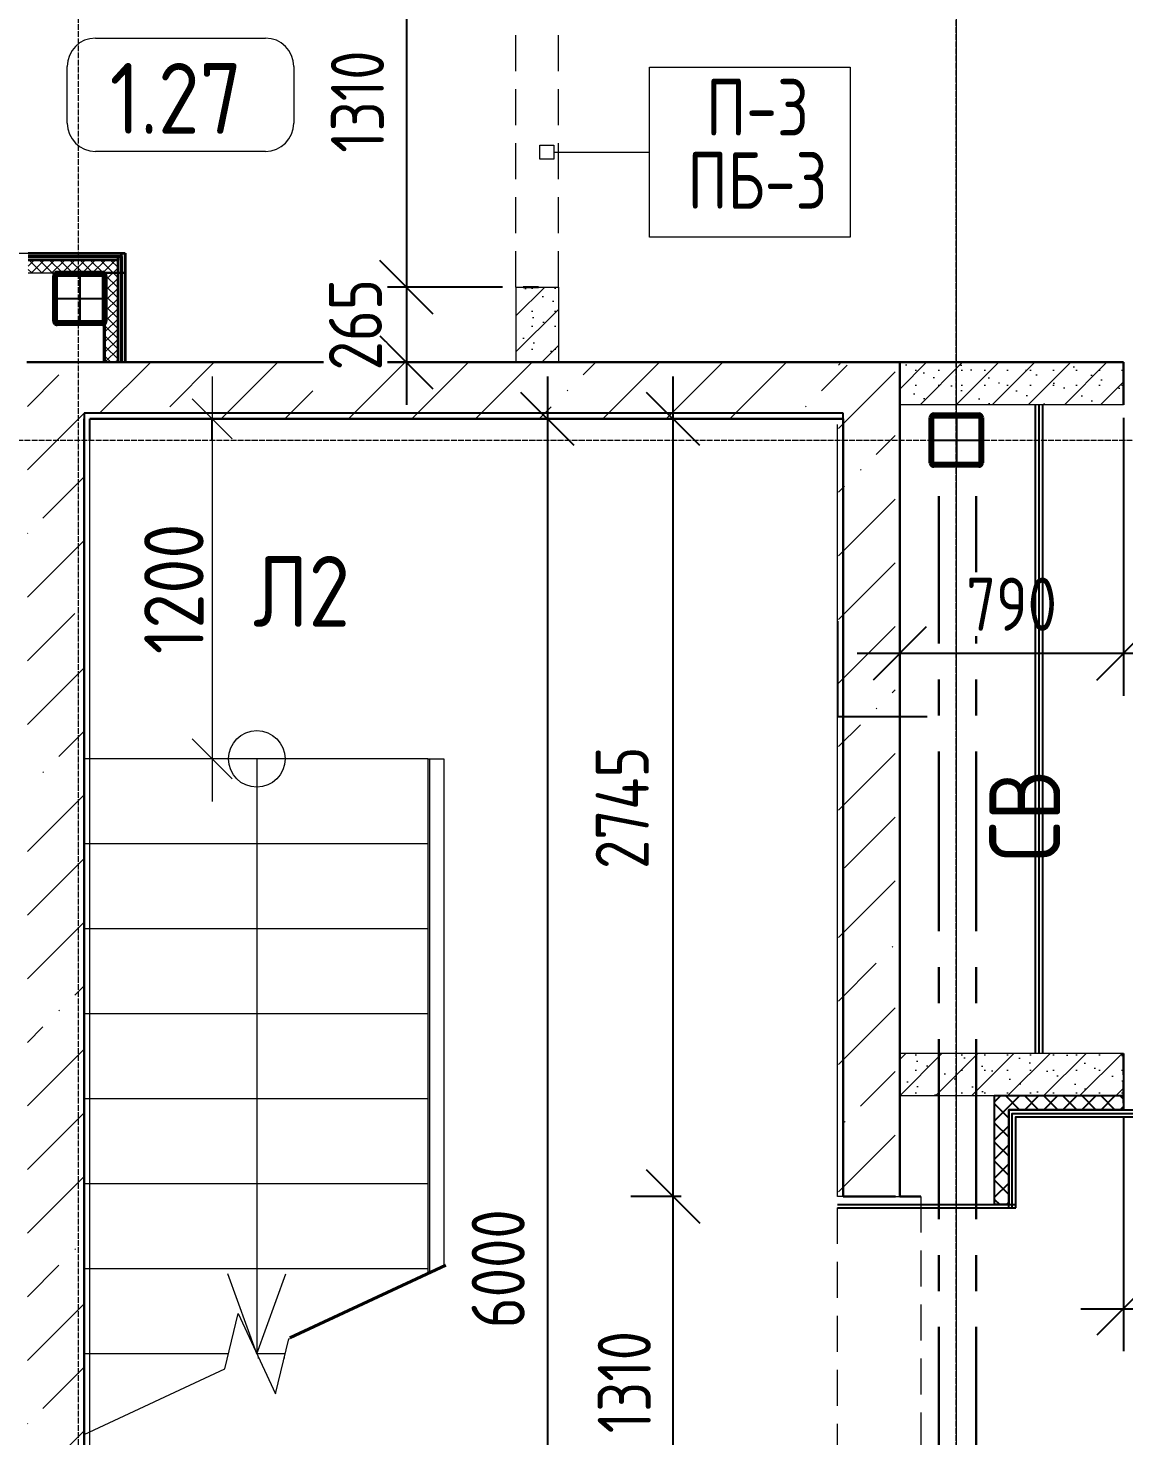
# Model space of a CAD drawing. Header units: millimetres. Extents: x -3689 to 3021565, y -698052 to -604547.
# Drawn here: x 2690919 to 2694788, y -645025 to -640056 of the extents above; entities that cross this region are included whole.
import ezdxf

# ---------------------------------------------------------------- set-up
doc = ezdxf.new("R2010")
doc.units = ezdxf.units.MM
doc.header["$PDMODE"] = 35
for name, pattern in [('_ШПТ__20_т__2_5__Линия сетки', [25, 20, -2.5, 0, -2.5]), ('CENTER', [50.8, 31.75, -6.35, 6.35, -6.35]), ('GOST2.303 5', [24, 20, -1.5, 1, -1.5]), ('невидимаяX2', [19.05, 12.7, -6.35])]:
    doc.linetypes.add(name, pattern=pattern)
doc.layers.get('0').update_dxf_attribs({"lineweight": 0})
doc.layers.get('Defpoints').update_dxf_attribs({"color": 4})
for name, color, linetype in [('_1-1_ Внутренние стены', 7, 'Continuous'), ('_4-3_ маркировка на кладочных планах АР', 7, 'Continuous'), ('Новы ГКЛ', 211, 'Continuous'), ('размеры дв проемов', 7, 'Continuous')]:
    doc.layers.add(name, color=color, linetype=linetype)
for name, color, linetype, lineweight in [('F-670-M_FSP', 7, 'Continuous', 9), ('Марки помещений', 7, 'Continuous', 20), ('Обычные линии', 7, 'Continuous', 40), ('ОСИ', 251, 'CENTER', 18), ('Основные надписи', 7, 'Continuous', 30), ('Размерные', 45, 'Continuous', 15), ('Размеры', 82, 'Continuous', 9), ('Средние', 142, 'Continuous', 30), ('Стены', 7, 'Continuous', 18), ('Стены разрез', 7, 'Continuous', 30), ('Стены штриховка', 7, 'Continuous', 30), ('Типовые аннотации', 7, 'Continuous', 18), ('Элементы узлов', 7, 'Continuous', 18)]:
    doc.layers.add(name, color=color, linetype=linetype, lineweight=lineweight)
doc.layers.add('Вспомогательные', color=6, linetype='Continuous', plot=False)
for name, color, linetype, lineweight, true_color in [('Лестницы', 7, 'Continuous', 9, 0x506c76), ('Линии', 7, 'Continuous', 9, 0x00a600), ('Ограждение', 7, 'Continuous', 9, 0x408080), ('Поручни', 7, 'Continuous', 9, 0x408080)]:
    doc.layers.add(name, color=color, linetype=linetype, lineweight=lineweight, true_color=true_color)
doc.styles.add('GOST Common_1', font='GOST_Common.ttf', dxfattribs={"width": 0.9, "height": 210})
doc.styles.add('ГОСТ 2.304', font='CS_Gost2304.shx')
doc.styles.add('стиль1', font='isocpeur.ttf')
doc.dimstyles.new('ISO-25', dxfattribs={"dimtxt": 2.5, "dimasz": 2.5, "dimexe": 1.25, "dimexo": 0.625, "dimtad": 1, "dimtxsty": 'Standard', "dimcen": 2.5, "dimadec": 0, "dimazin": 0, "dimtfac": 1, "dimtmove": 0, "dimatfit": 3, "dimfxl": 1, "dimarcsym": 0})
doc.dimstyles.new('Основной_2_5_мм_1', dxfattribs={"dimscale": 304.8, "dimtxt": 251.428749, "dimasz": 0.463911, "dimexe": 0.492126, "dimexo": 0.492126, "dimgap": 0.098425, "dimtad": 1, "dimdec": 3, "dimrnd": 0.001, "dimdsep": 46, "dimtxsty": 'GOST Common_1', "dimblk1": 'OBLIQUE', "dimblk2": 'OBLIQUE', "dimsah": 1, "dimcen": 0.09, "dimdle": 0.492126, "dimazin": 2, "dimtfac": 1, "dimtdec": 4, "dimtix": 1, "dimtmove": 0, "dimatfit": 3, "dimfxl": 1, "dimtvp": 1, "dimtolj": 1, "dimtzin": 0, "dimlwd": 20, "dimlwe": 20, "dimarcsym": 2})
doc.dimstyles.new('СПДС', dxfattribs={"dimscale": 100, "dimtxt": 2.5, "dimasz": 2.5, "dimexe": 2, "dimexo": 0.625, "dimgap": 1, "dimtad": 1, "dimdec": 0, "dimtxsty": 'ГОСТ 2.304', "dimblk": 'OBLIQUE', "dimblk1": 'OBLIQUE', "dimblk2": 'OBLIQUE', "dimcen": 2.5, "dimdle": 2, "dimadec": 0, "dimazin": 2, "dimtfac": 0.75, "dimtdec": 4, "dimtmove": 1, "dimatfit": 3, "dimfxl": 1, "dimtfill": 1, "dimtolj": 1, "dimarcsym": 1})

# ---------------------------------------------------------------- blocks, each defined once
blk = doc.blocks.new('Ограждение - Ограждение-1239730-_О__L1_0_000_')
at = {"layer": 'Поручни', "color": 7}
for p, q in [((16289, 4875), (16295, 4875)), ((16289, 4875), (16289, 3058)), ((16295, 4875), (16345, 4875)), ((16295, 4875), (16295, 3060.8)), ((16345, 4875), (16345, 3084.1))]:
    blk.add_line(p, q, dxfattribs=at)
blk = doc.blocks.new('012_Стрелка _ЭлУзла_Линия_ - Стрелка с пустым кружком-1338750-_О__L1_0_000_')
at = {"layer": 'Элементы узлов'}
blk.add_line((1, 0), (2100, 0), dxfattribs=at)
blk = doc.blocks.new('050_Марка_Помещение_ОдноЗначение - Номер в прямоугольнике-676399-_О__L1_0_000_')
at = {"layer": 'Типовые аннотации', "lineweight": 9}
for p, q in [((-3, 2), (3, 2)), ((-4, -1), (-4, 1)), ((4, 1), (4, -1)), ((3, -2), (-3, -2))]:
    blk.add_line(p, q, dxfattribs=at)
for centre, start, end in [((-3, 1), 90, 180), ((3, 1), 360, 90), ((-3, -1), 180, 270), ((3, -1), 270, 0)]:
    blk.add_arc(centre, 1, start, end, dxfattribs=at)
blk = doc.blocks.new('_Oblique')
at = {"color": 0, "linetype": 'ByBlock', "lineweight": -2}
blk.add_line((-0.5, -0.5), (0.5, 0.5), dxfattribs=at)
blk = doc.blocks.new('*D328')
at = {"layer": 'Defpoints', "color": 0, "transparency": 16777216}
for p in [(2691668.9, -641435.6), (2691568.9, -642635.6), (2691668.9, -642635.6)]:
    blk.add_point(p, dxfattribs=at)
at = {"layer": 'Размеры', "color": 0, "lineweight": 20, "transparency": 16777216}
for p, q in [((2691568.9, -641285.6), (2691568.9, -642785.6)), ((2691518.9, -641435.6), (2691418.9, -641435.6)), ((2691518.9, -642635.6), (2691418.9, -642635.6))]:
    blk.add_line(p, q, dxfattribs=at)
at = {"layer": 'Размеры', "color": 0, "lineweight": 20, "transparency": 16777216, "xscale": 141.4, "yscale": 141.4, "zscale": 141.4}
for p, rotation in [((2691568.9, -641435.6), 90), ((2691568.9, -642635.6), 270)]:
    blk.add_blockref('_Oblique', p, dxfattribs=dict(at, rotation=rotation))
at = {"layer": 'Размеры', "color": 0, "lineweight": 20, "transparency": 16777216, "insert": (2691433.9, -642035.6), "char_height": 210, "width": 700.591, "attachment_point": 5, "rotation": 90, "style": 'GOST Common_1'}
blk.add_mtext('\\A1;1200', dxfattribs=at)
blk = doc.blocks.new('к4')
at = {"color": 0, "linetype": 'Continuous', "lineweight": 60, "ltscale": 150}
for p, q in [((4150607.8, 536606.2), (4150607.8, 536766.2)), ((4150612.8, 536606.2), (4150612.8, 536766.2)), ((4150617.8, 536776.2), (4150777.8, 536776.2)), ((4150617.8, 536771.2), (4150777.8, 536771.2)), ((4150782.8, 536766.2), (4150782.8, 536606.2)), ((4150787.8, 536766.2), (4150787.8, 536606.2)), ((4150777.8, 536601.2), (4150617.8, 536601.2)), ((4150777.8, 536596.2), (4150617.8, 536596.2))]:
    blk.add_line(p, q, dxfattribs=at)
at = {"color": 0, "linetype": 'GOST2.303 5', "lineweight": 25, "ltscale": 150}
for p, q in [((4150697.8, 536778.2), (4150697.8, 536594.2)), ((4150605.8, 536686.2), (4150789.8, 536686.2))]:
    blk.add_line(p, q, dxfattribs=at)
at = {"color": 0, "linetype": 'Continuous', "lineweight": 60, "ltscale": 150}
for centre, radius, start, end in [((4150617.8, 536766.2), 10, 90, 180), ((4150617.8, 536766.2), 5, 90, 180), ((4150777.8, 536766.2), 10, 0, 90), ((4150777.8, 536766.2), 5, 0, 90), ((4150617.8, 536606.2), 10, 180, 270), ((4150617.8, 536606.2), 5, 180, 270), ((4150777.8, 536606.2), 5, 270, 0), ((4150777.8, 536606.2), 10, 270, 0)]:
    blk.add_arc(centre, radius, start, end, dxfattribs=at)
at = {"layer": 'Вспомогательные', "color": 0, "ltscale": 10}
blk.add_line((4150612.8, 536686.2), (4150782.8, 536686.2), dxfattribs=at)
blk = doc.blocks.new('*D306')
at = {"layer": 'Defpoints', "color": 0, "transparency": 16777216}
for p in [(2693776.8, -642148.5), (2693996.8, -642148.5), (2693776.8, -642486.3)]:
    blk.add_point(p, dxfattribs=at)
at = {"layer": 'размеры дв проемов', "color": 0, "lineweight": -2, "transparency": 16777216}
for p, q in [((2693776.8, -642149.1), (2693776.8, -642487.6)), ((2693996.8, -642149.1), (2693996.8, -642487.6)), ((2693779.3, -642486.3), (2693994.3, -642486.3)), ((2693996.8, -642486.3), (2694093.8, -642486.3))]:
    blk.add_line(p, q, dxfattribs=at)
at = {"layer": 'размеры дв проемов', "color": 0, "transparency": 16777216}
for points in [[(2693779.3, -642485.9), (2693779.3, -642486.7), (2693776.8, -642486.3)], [(2693994.3, -642485.9), (2693994.3, -642486.7), (2693996.8, -642486.3)]]:
    blk.add_solid(points, dxfattribs=at)
at = {"layer": 'размеры дв проемов', "color": 0, "transparency": 16777216, "insert": (2694090, -642484.4), "char_height": 2.5, "attachment_point": 5}
blk.add_mtext('220', dxfattribs=at)
blk = doc.blocks.new('*D330')
at = {"layer": 'Defpoints', "color": 0, "ltscale": 75, "transparency": 16777216}
for p in [(2694786.8, -643850.6), (2696096.8, -643850.6), (2696096.8, -644576.5)]:
    blk.add_point(p, dxfattribs=at)
at = {"layer": 'Размеры', "color": 0, "lineweight": -2, "ltscale": 75, "transparency": 16777216}
for p, q in [((2694786.8, -643897.4), (2694786.8, -644726.5)), ((2696096.8, -643897.4), (2696096.8, -644726.5)), ((2694636.8, -644576.5), (2696246.8, -644576.5))]:
    blk.add_line(p, q, dxfattribs=at)
at = {"layer": 'Размеры', "color": 0, "lineweight": -2, "ltscale": 75, "transparency": 16777216, "xscale": 187.5, "yscale": 187.5, "zscale": 187.5, "rotation": 180}
blk.add_blockref('_Oblique', (2694786.8, -644576.5), dxfattribs=at)
at = {"layer": 'Размеры', "color": 0, "lineweight": -2, "ltscale": 75, "transparency": 16777216, "xscale": 187.5, "yscale": 187.5, "zscale": 187.5}
blk.add_blockref('_Oblique', (2696096.8, -644576.5), dxfattribs=at)
at = {"layer": 'Размеры', "color": 0, "ltscale": 75, "transparency": 16777216, "insert": (2695441.8, -644403.8), "char_height": 187.5, "attachment_point": 5, "style": 'ГОСТ 2.304', "bg_fill": 3, "box_fill_scale": 1.1, "bg_fill_color": 256, "bg_fill_true_color": 13158600, "bg_fill_transparency": 0}
blk.add_mtext('\\A1;1310', dxfattribs=at)
blk = doc.blocks.new('к2')
at = {"color": 0, "linetype": 'Continuous', "lineweight": 60, "ltscale": 150}
for p, q in [((4137507.8, 536606.2), (4137507.8, 536766.2)), ((4137512.8, 536606.2), (4137512.8, 536766.2)), ((4137517.8, 536776.2), (4137677.8, 536776.2)), ((4137517.8, 536771.2), (4137677.8, 536771.2)), ((4137682.8, 536766.2), (4137682.8, 536606.2)), ((4137687.8, 536766.2), (4137687.8, 536606.2)), ((4137677.8, 536601.2), (4137517.8, 536601.2)), ((4137677.8, 536596.2), (4137517.8, 536596.2))]:
    blk.add_line(p, q, dxfattribs=at)
at = {"color": 0, "linetype": 'GOST2.303 5', "lineweight": 25, "ltscale": 150}
for p, q in [((4137597.8, 536778.2), (4137597.8, 536594.2)), ((4137505.8, 536686.2), (4137689.8, 536686.2))]:
    blk.add_line(p, q, dxfattribs=at)
at = {"color": 0, "linetype": 'Continuous', "lineweight": 60, "ltscale": 150}
for centre, radius, start, end in [((4137517.8, 536766.2), 10, 90, 180), ((4137517.8, 536766.2), 5, 90, 180), ((4137677.8, 536766.2), 10, 0, 90), ((4137677.8, 536766.2), 5, 0, 90), ((4137517.8, 536606.2), 10, 180, 270), ((4137517.8, 536606.2), 5, 180, 270), ((4137677.8, 536606.2), 5, 270, 0), ((4137677.8, 536606.2), 10, 270, 0)]:
    blk.add_arc(centre, radius, start, end, dxfattribs=at)
at = {"layer": 'Вспомогательные', "color": 0, "ltscale": 10}
blk.add_line((4137512.8, 536686.2), (4137682.8, 536686.2), dxfattribs=at)
blk = doc.blocks.new('*D410')
at = {"layer": 'Defpoints', "color": 0, "ltscale": 75, "transparency": 16777216}
for p in [(2692519.9, -639660.6), (2692254.9, -640970.6), (2692641.1, -640970.6)]:
    blk.add_point(p, dxfattribs=at)
at = {"layer": 'Размеры', "color": 0, "lineweight": -2, "ltscale": 75, "transparency": 16777216}
for p, q in [((2692254.9, -639510.6), (2692254.9, -641120.6)), ((2692473, -639660.6), (2692104.9, -639660.6)), ((2692594.3, -640970.6), (2692104.9, -640970.6))]:
    blk.add_line(p, q, dxfattribs=at)
at = {"layer": 'Размеры', "color": 0, "lineweight": -2, "ltscale": 75, "transparency": 16777216, "xscale": 187.5, "yscale": 187.5, "zscale": 187.5}
for p, rotation in [((2692254.9, -639660.6), 90), ((2692254.9, -640970.6), 270)]:
    blk.add_blockref('_Oblique', p, dxfattribs=dict(at, rotation=rotation))
at = {"layer": 'Размеры', "color": 0, "ltscale": 75, "transparency": 16777216, "insert": (2692082.2, -640315.6), "char_height": 187.5, "attachment_point": 5, "rotation": 90, "style": 'ГОСТ 2.304', "bg_fill": 3, "box_fill_scale": 1.1, "bg_fill_color": 256, "bg_fill_true_color": 13158600, "bg_fill_transparency": 0}
blk.add_mtext('\\A1;1310', dxfattribs=at)
blk = doc.blocks.new('*D411')
at = {"layer": 'Defpoints', "color": 0, "ltscale": 75, "transparency": 16777216}
for p in [(2692641.1, -640970.6), (2692254.9, -641235.6), (2692641.1, -641235.6)]:
    blk.add_point(p, dxfattribs=at)
at = {"layer": 'Размеры', "color": 0, "lineweight": -2, "ltscale": 75, "transparency": 16777216}
for p, q in [((2692254.9, -640820.6), (2692254.9, -641385.6)), ((2692594.3, -640970.6), (2692104.9, -640970.6)), ((2692594.3, -641235.6), (2692104.9, -641235.6))]:
    blk.add_line(p, q, dxfattribs=at)
at = {"layer": 'Размеры', "color": 0, "ltscale": 75, "transparency": 16777216, "insert": (2692075, -641103.1), "char_height": 187.5, "attachment_point": 5, "rotation": 90, "style": 'ГОСТ 2.304', "bg_fill": 3, "box_fill_scale": 1.1, "bg_fill_color": 256, "bg_fill_true_color": 13158600, "bg_fill_transparency": 0}
blk.add_mtext('\\A1;265', dxfattribs=at)
at = {"layer": 'Размеры', "color": 0, "lineweight": -2, "ltscale": 75, "transparency": 16777216, "xscale": 187.5, "yscale": 187.5, "zscale": 187.5}
for p, rotation in [((2692254.9, -640970.6), 90), ((2692254.9, -641235.6), 270)]:
    blk.add_blockref('_Oblique', p, dxfattribs=dict(at, rotation=rotation))
blk = doc.blocks.new('*D455')
at = {"layer": 'Defpoints', "color": 0, "ltscale": 75, "transparency": 16777216}
for p in [(2694786.8, -641385.6), (2696096.8, -641385.6), (2694786.8, -642263.7)]:
    blk.add_point(p, dxfattribs=at)
at = {"layer": 'Размеры', "color": 0, "lineweight": -2, "ltscale": 75, "transparency": 16777216}
for p, q in [((2694786.8, -641432.4), (2694786.8, -642413.7)), ((2696096.8, -641432.4), (2696096.8, -642413.7)), ((2696246.8, -642263.7), (2694636.8, -642263.7))]:
    blk.add_line(p, q, dxfattribs=at)
at = {"layer": 'Размеры', "color": 0, "lineweight": -2, "ltscale": 75, "transparency": 16777216, "xscale": 187.5, "yscale": 187.5, "zscale": 187.5, "rotation": 180}
blk.add_blockref('_Oblique', (2694786.8, -642263.7), dxfattribs=at)
at = {"layer": 'Размеры', "color": 0, "lineweight": -2, "ltscale": 75, "transparency": 16777216, "xscale": 187.5, "yscale": 187.5, "zscale": 187.5}
blk.add_blockref('_Oblique', (2696096.8, -642263.7), dxfattribs=at)
at = {"layer": 'Размеры', "color": 0, "ltscale": 75, "transparency": 16777216, "insert": (2695441.8, -642091.1), "char_height": 187.5, "attachment_point": 5, "style": 'ГОСТ 2.304', "bg_fill": 3, "box_fill_scale": 1.1, "bg_fill_color": 256, "bg_fill_true_color": 13158600, "bg_fill_transparency": 0}
blk.add_mtext('\\A1;1310', dxfattribs=at)
blk = doc.blocks.new('*D456')
at = {"layer": 'Defpoints', "color": 0, "ltscale": 75, "transparency": 16777216}
for p in [(2693996.8, -641385.6), (2694786.8, -641385.6), (2693996.8, -642263.7)]:
    blk.add_point(p, dxfattribs=at)
at = {"layer": 'Размеры', "color": 0, "lineweight": -2, "ltscale": 75, "transparency": 16777216}
for p, q in [((2693996.8, -641432.4), (2693996.8, -642413.7)), ((2694786.8, -641432.4), (2694786.8, -642413.7)), ((2694936.8, -642263.7), (2693846.8, -642263.7))]:
    blk.add_line(p, q, dxfattribs=at)
at = {"layer": 'Размеры', "color": 0, "lineweight": -2, "ltscale": 75, "transparency": 16777216, "xscale": 187.5, "yscale": 187.5, "zscale": 187.5, "rotation": 180}
blk.add_blockref('_Oblique', (2693996.8, -642263.7), dxfattribs=at)
at = {"layer": 'Размеры', "color": 0, "lineweight": -2, "ltscale": 75, "transparency": 16777216, "xscale": 187.5, "yscale": 187.5, "zscale": 187.5}
blk.add_blockref('_Oblique', (2694786.8, -642263.7), dxfattribs=at)
at = {"layer": 'Размеры', "color": 0, "ltscale": 75, "transparency": 16777216, "insert": (2694391.8, -642089.6), "char_height": 187.5, "attachment_point": 5, "style": 'ГОСТ 2.304', "bg_fill": 3, "box_fill_scale": 1.1, "bg_fill_color": 256, "bg_fill_true_color": 13158600, "bg_fill_transparency": 0}
blk.add_mtext('\\A1;790', dxfattribs=at)
blk = doc.blocks.new('*D465')
at = {"layer": 'Defpoints', "color": 0, "ltscale": 75, "transparency": 16777216}
for p in [(2692753.1, -641435.6), (2692753.1, -647435.6), (2692753.1, -647435.6)]:
    blk.add_point(p, dxfattribs=at)
at = {"layer": 'Размеры', "color": 0, "lineweight": -2, "ltscale": 75, "transparency": 16777216}
for p, q in [((2692753.1, -641285.6), (2692753.1, -647585.6)), ((2692800, -641435.6), (2692903.1, -641435.6)), ((2692800, -647435.6), (2692903.1, -647435.6))]:
    blk.add_line(p, q, dxfattribs=at)
at = {"layer": 'Размеры', "color": 0, "lineweight": -2, "ltscale": 75, "transparency": 16777216, "xscale": 187.5, "yscale": 187.5, "zscale": 187.5}
for p, rotation in [((2692753.1, -641435.6), 90), ((2692753.1, -647435.6), 270)]:
    blk.add_blockref('_Oblique', p, dxfattribs=dict(at, rotation=rotation))
at = {"layer": 'Размеры', "color": 0, "ltscale": 75, "transparency": 16777216, "insert": (2692579, -644435.6), "char_height": 187.5, "attachment_point": 5, "rotation": 90, "style": 'ГОСТ 2.304', "bg_fill": 3, "box_fill_scale": 1.1, "bg_fill_color": 256, "bg_fill_true_color": 13158600, "bg_fill_transparency": 0}
blk.add_mtext('\\A1;6000', dxfattribs=at)
blk = doc.blocks.new('*D467')
at = {"layer": 'Defpoints', "color": 0, "ltscale": 75, "transparency": 16777216}
for p in [(2693196.9, -644180.6), (2693271.8, -644180.6), (2693271.8, -645490.6)]:
    blk.add_point(p, dxfattribs=at)
at = {"layer": 'Размеры', "color": 0, "lineweight": -2, "ltscale": 75, "transparency": 16777216}
for p, q in [((2693196.9, -645640.6), (2693196.9, -644030.6)), ((2693225, -644180.6), (2693046.9, -644180.6)), ((2693225, -645490.6), (2693046.9, -645490.6))]:
    blk.add_line(p, q, dxfattribs=at)
at = {"layer": 'Размеры', "color": 0, "lineweight": -2, "ltscale": 75, "transparency": 16777216, "xscale": 187.5, "yscale": 187.5, "zscale": 187.5}
for p, rotation in [((2693196.9, -644180.6), 90), ((2693196.9, -645490.6), 270)]:
    blk.add_blockref('_Oblique', p, dxfattribs=dict(at, rotation=rotation))
at = {"layer": 'Размеры', "color": 0, "ltscale": 75, "transparency": 16777216, "insert": (2693024.3, -644835.6), "char_height": 187.5, "attachment_point": 5, "rotation": 90, "style": 'ГОСТ 2.304', "bg_fill": 3, "box_fill_scale": 1.1, "bg_fill_color": 256, "bg_fill_true_color": 13158600, "bg_fill_transparency": 0}
blk.add_mtext('\\A1;1310', dxfattribs=at)
blk = doc.blocks.new('*D468')
at = {"layer": 'Defpoints', "color": 0, "ltscale": 75, "transparency": 16777216}
for p in [(2693196.9, -641435.6), (2693271.8, -641435.6), (2693271.8, -644180.6)]:
    blk.add_point(p, dxfattribs=at)
at = {"layer": 'Размеры', "color": 0, "lineweight": -2, "ltscale": 75, "transparency": 16777216}
for p, q in [((2693196.9, -644330.6), (2693196.9, -641285.6)), ((2693225, -641435.6), (2693046.9, -641435.6)), ((2693225, -644180.6), (2693046.9, -644180.6))]:
    blk.add_line(p, q, dxfattribs=at)
at = {"layer": 'Размеры', "color": 0, "lineweight": -2, "ltscale": 75, "transparency": 16777216, "xscale": 187.5, "yscale": 187.5, "zscale": 187.5}
for p, rotation in [((2693196.9, -641435.6), 90), ((2693196.9, -644180.6), 270)]:
    blk.add_blockref('_Oblique', p, dxfattribs=dict(at, rotation=rotation))
at = {"layer": 'Размеры', "color": 0, "ltscale": 75, "transparency": 16777216, "insert": (2693017, -642808.1), "char_height": 187.5, "attachment_point": 5, "rotation": 90, "style": 'ГОСТ 2.304', "bg_fill": 3, "box_fill_scale": 1.1, "bg_fill_color": 256, "bg_fill_true_color": 13158600, "bg_fill_transparency": 0}
blk.add_mtext('\\A1;2745', dxfattribs=at)

msp = doc.modelspace()

# ---------------------------------------------------------------- hatches: boundary and pattern name
h = msp.add_hatch()
h.set_pattern_fill('ANSI37', color=4, scale=8)
h.set_pattern_definition([(45, (-3683.85, -6195.425), (-17.96051224, 17.96051224), []), (135, (-3683.85, -6195.425), (-17.96051224, -17.96051224), [])])
h.paths.add_polyline_path([(2691101.7647, -640875.3271), (2690919.7647, -640875.3271), (2690919.7647, -640920.3271), (2691101.7647, -640920.3271), (2691101.7647, -640918.3271)])
h.paths.add_polyline_path([(2691236.7647, -640875.3271), (2691101.7647, -640875.3271), (2691101.7647, -640918.3271), (2691101.7647, -640920.3271), (2691181.7647, -640920.3271), (2691191.7647, -640920.3271), (2691191.7647, -641235.3271), (2691236.7647, -641235.3271)])
at = {"layer": '_1-1_ Внутренние стены', "linetype": 'Continuous', "lineweight": 0, "true_color": 0x000000}
h = msp.add_hatch(dxfattribs=at)
h.set_pattern_fill('ГАЗОБЕТОН_0004', color=18, style=0, pattern_type=2)
h.set_pattern_definition([(45, (2737128.48, -651222.73), (-63.63961, 63.63961), []), (90, (2737064.84, -651159.09), (-81, 0), [0, -54, 0, -81]), (155, (2737128.48, -651095.45), (34.23208, 73.41093), [0, -39.6, 0, -68.4])])
h.paths.add_polyline_path([(2693996.7647, -643825.5597), (2693996.7647, -643675.5597), (2694786.7647, -643675.5597), (2694786.7647, -643825.5597)])
at = {"layer": 'F-670-M_FSP'}
for points in [[(2691249.2647, -640850.3271), (2691249.2647, -640862.8271), (2690919.7647, -640862.8271), (2690919.7647, -640850.3271), (2691197.3008, -640850.3271)], [(2691249.2647, -641235.3271), (2691261.7647, -641235.3271), (2691261.7647, -640850.3271), (2691249.2647, -640850.3271)]]:
    msp.add_hatch(color=1, dxfattribs=at).paths.add_polyline_path(points)
at = {"layer": 'F-670-M_FSP', "true_color": 0xf26722}
for points in [[(2690919.7647, -640875.3271), (2690919.7647, -640862.8271), (2691236.7647, -640862.8271), (2691236.7647, -640875.3271), (2691197.9863, -640875.3271)], [(2691236.7647, -641235.3271), (2691249.2647, -641235.3271), (2691249.2647, -640862.8271), (2691236.7647, -640862.8271)]]:
    msp.add_hatch(color=30, dxfattribs=at).paths.add_polyline_path(points)
at = {"layer": 'Стены штриховка', "lineweight": 9}
h = msp.add_hatch(dxfattribs=at)
h.set_pattern_fill('FP_3', color=256, style=0, pattern_type=2)
h.set_pattern_definition([(45, (2676041.76, -647510.56), (-224.5064, 224.5064), []), (45, (2676266.27, -647510.56), (-224.5064, 224.5064), [396.875, -79.375, 3.353, -76.022])])
h.paths.add_polyline_path([(2691116.7647, -647635.5597), (2691116.7647, -641235.5597), (2690916.7647, -641235.5597), (2690916.7647, -647635.5597), (2691111.3989, -647635.5597)], flags=0)
h = msp.add_hatch(dxfattribs=at)
h.set_pattern_fill('FP_3', color=256, style=0, pattern_type=2)
h.set_pattern_definition([(45, (2676096.76, -647510.56), (-224.5064, 224.5064), []), (45, (2676321.27, -647510.56), (-224.5064, 224.5064), [396.875, -79.375, 3.353, -76.022])])
h.paths.add_polyline_path([(2693811.7647, -641435.5597), (2693811.7647, -641235.5597), (2691171.7647, -641235.5597), (2691171.7647, -641435.5597), (2693647.6206, -641435.5597)], flags=0)
h = msp.add_hatch(dxfattribs=at)
h.set_pattern_fill('FP_3', color=256, style=0, pattern_type=2)
h.set_pattern_definition([(45, (2676065.76, -647510.56), (-224.5064, 224.5064), []), (45, (2676290.27, -647510.56), (-224.5064, 224.5064), [396.875, -79.375, 3.353, -76.022])])
h.paths.add_polyline_path([(2693980.7647, -647435.5597), (2693980.7647, -645490.5597), (2693780.7647, -645490.5597), (2693780.7647, -647435.5597)], flags=0)
h.paths.add_polyline_path([(2693980.7647, -644180.5597), (2693980.7647, -641235.5597), (2693780.7647, -641235.5597), (2693780.7647, -644180.5597), (2693910.7647, -644180.5597)], flags=0)

# ---------------------------------------------------------------- linework, layer by layer
for p, q in [((2694196.7647, -634187.5211), (2694196.7647, -647943.7018)), ((2690769.7647, -640850.3271), (2690919.7647, -640850.3271)), ((2690919.7647, -640920.3271), (2691191.7647, -640920.3271)), ((2691186.7647, -640920.5597), (2691186.7647, -640930.5597)), ((2691191.7647, -640920.3271), (2691191.7647, -641235.3271)), ((2692641.7647, -640970.5597), (2692791.7647, -640970.5597)), ((2694786.7647, -641335.5597), (2694786.7647, -641315.5597)), ((2693981.7647, -644180.5597), (2694071.7647, -644180.5597))]:
    msp.add_line(p, q)
at = {"layer": '_4-3_ маркировка на кладочных планах АР', "color": 94, "linetype": 'Continuous', "lineweight": 0}
for p, q in [((2693112.7741, -640193.8159), (2693822.1336, -640193.8159)), ((2693112.7741, -640793.8159), (2693112.7741, -640193.8159)), ((2693822.1336, -640193.8159), (2693822.1336, -640793.8159)), ((2692725.9791, -640468.8159), (2692775.9791, -640468.8159)), ((2692725.9791, -640518.8159), (2692725.9791, -640468.8159)), ((2692775.9791, -640468.8159), (2692775.9791, -640518.8159)), ((2692775.9791, -640493.8159), (2693112.7741, -640493.8159)), ((2692775.9791, -640518.8159), (2692725.9791, -640518.8159)), ((2693822.1336, -640793.8159), (2693112.7741, -640793.8159))]:
    msp.add_line(p, q, dxfattribs=at)
at = {"layer": 'F-670-M_FSP', "lineweight": 35}
for p, q in [((2690919.7647, -640850.3271), (2691249.2647, -640850.3271)), ((2690919.7647, -640862.8271), (2691236.7647, -640862.8271)), ((2691249.2647, -640862.8271), (2690919.7647, -640862.8271)), ((2691236.7647, -640875.3271), (2690919.7647, -640875.3271)), ((2691236.7647, -640862.8271), (2691236.7647, -640875.3271)), ((2691236.7647, -641235.3271), (2691236.7647, -640862.8271)), ((2691236.7647, -640862.8271), (2691249.2647, -640862.8271)), ((2691249.2647, -641235.3271), (2691249.2647, -640850.3271)), ((2691249.2647, -640850.3271), (2691261.7647, -640850.3271)), ((2691249.2647, -640862.8271), (2691249.2647, -641235.3271)), ((2691261.7647, -640850.3271), (2691261.7647, -641235.3271))]:
    msp.add_line(p, q, dxfattribs=at)
at = {"layer": 'F-670-M_FSP'}
for p, q in [((2691249.2647, -640850.3271), (2690919.7647, -640850.3271)), ((2691249.2647, -640850.3271), (2690919.7647, -640850.3271)), ((2690919.7647, -640850.3271), (2691249.2647, -640850.3271)), ((2691236.7647, -640862.8271), (2690919.7647, -640862.8271)), ((2690919.7647, -640862.8271), (2691249.2647, -640862.8271)), ((2690919.7647, -640862.8271), (2691249.2647, -640862.8271)), ((2691249.2647, -640862.8271), (2690919.7647, -640862.8271)), ((2690919.7647, -640875.3271), (2691236.7647, -640875.3271)), ((2691236.7647, -640875.3271), (2691236.7647, -640862.8271)), ((2691249.2647, -640862.8271), (2691236.7647, -640862.8271)), ((2691236.7647, -640862.8271), (2691236.7647, -641235.3271)), ((2691261.7647, -640850.3271), (2691249.2647, -640850.3271)), ((2691249.2647, -640850.3271), (2691249.2647, -641235.3271)), ((2691261.7647, -640850.3271), (2691249.2647, -640850.3271)), ((2691249.2647, -640850.3271), (2691249.2647, -641235.3271)), ((2691249.2647, -641235.3271), (2691249.2647, -640850.3271)), ((2691249.2647, -640850.3271), (2691261.7647, -640850.3271)), ((2691249.2647, -641235.3271), (2691249.2647, -640862.8271)), ((2691261.7647, -641235.3271), (2691261.7647, -640850.3271)), ((2691261.7647, -641235.3271), (2691261.7647, -640850.3271)), ((2691261.7647, -640850.3271), (2691261.7647, -641235.3271))]:
    msp.add_line(p, q, dxfattribs=at)
at = {"layer": 'Лестницы', "color": 7}
for p, q in [((2692330.7647, -642635.5597), (2691116.7647, -642635.5597)), ((2692330.7647, -642635.5597), (2691116.7647, -642635.5597)), ((2692330.7647, -642935.5597), (2691116.7647, -642935.5597)), ((2692330.7647, -642935.5597), (2691116.7647, -642935.5597)), ((2692330.7647, -643235.5597), (2691116.7647, -643235.5597)), ((2692330.7647, -643235.5597), (2691116.7647, -643235.5597)), ((2692330.7647, -643535.5597), (2691116.7647, -643535.5597)), ((2692330.7647, -643535.5597), (2691116.7647, -643535.5597)), ((2692330.7647, -643835.5597), (2691116.7647, -643835.5597)), ((2692330.7647, -643835.5597), (2691116.7647, -643835.5597)), ((2692330.7647, -644135.5597), (2691116.7647, -644135.5597)), ((2692330.7647, -644135.5597), (2691116.7647, -644135.5597)), ((2692330.7647, -644435.5597), (2691116.7647, -644435.5597)), ((2692330.7647, -644435.5597), (2691116.7647, -644435.5597)), ((2691613.4762, -644788.387), (2691660.7306, -644593.9491)), ((2691660.7306, -644593.9491), (2691792.7988, -644877.1703)), ((2691792.7988, -644877.1703), (2691840.0532, -644682.7324)), ((2691840.0532, -644682.7324), (2691843.3473, -644681.1964)), ((2691626.3149, -644735.5597), (2691116.7647, -644735.5597)), ((2691626.3149, -644735.5597), (2691116.7647, -644735.5597)), ((2691827.2145, -644735.5597), (2691726.7647, -644735.5597)), ((2691827.2145, -644735.5597), (2691726.7647, -644735.5597)), ((2691733.7593, -644750.5597), (2691729.8871, -644750.5597)), ((2691733.7593, -644750.5597), (2691729.8871, -644750.5597)), ((2691826.0531, -644750.5597), (2691823.5691, -644750.5597)), ((2691826.0531, -644750.5597), (2691823.5691, -644750.5597)), ((2691116.7647, -645020.0074), (2691613.4762, -644788.387))]:
    msp.add_line(p, q, dxfattribs=at)
at = {"layer": 'Линии', "color": 7}
for p, q in [((2691136.7647, -647435.5597), (2691136.7647, -641455.5597)), ((2693776.7647, -644180.5597), (2693776.7647, -641455.5597)), ((2693796.7647, -644180.5597), (2693776.7647, -644180.5597))]:
    msp.add_line(p, q, dxfattribs=at)
at = {"layer": 'Линии', "color": 7, "true_color": 0xffffff}
msp.add_line((2693776.7647, -644135.5597), (2693776.7647, -642635.5597), dxfattribs=at)
at = {"layer": 'Новы ГКЛ'}
for p, q in [((2693776.7647, -644208.449), (2694406.898, -644208.449)), ((2693776.7647, -644220.949), (2694406.898, -644220.949))]:
    msp.add_line(p, q, dxfattribs=at)
at = {"layer": 'Обычные линии'}
msp.add_line((2692394.4497, -644422.8675), (2691843.7269, -644679.6737), dxfattribs=at)
at = {"layer": 'ОСИ', "color": 1, "linetype": '_ШПТ__20_т__2_5__Линия сетки', "true_color": 0xff0000}
msp.add_line((2691096.7647, -651005.9675), (2691096.7647, -634187.5211), dxfattribs=at)
at = {"layer": 'ОСИ', "linetype": '_ШПТ__20_т__2_5__Линия сетки'}
for p, q in [((2694196.7647, -651518.5254), (2694196.7647, -634187.5211)), ((2671454.2388, -641510.5597), (2722843.4447, -641510.5597))]:
    msp.add_line(p, q, dxfattribs=at)
at = {"layer": 'Основные надписи', "ltscale": 200}
msp.add_line((2694786.7647, -643675.5597), (2694786.7647, -643750.5597), dxfattribs=at)
at = {"layer": 'размеры дв проемов'}
for p, q in [((2693796.7647, -641415.5597), (2691116.7647, -641415.5597)), ((2691116.7647, -641415.5597), (2691116.7647, -641435.5597)), ((2691136.7647, -641510.5597), (2691136.7647, -641435.5597)), ((2691568.8655, -641510.5597), (2691568.8655, -641435.5597)), ((2693796.7647, -641435.5597), (2693796.7647, -641415.5597)), ((2694786.7647, -643675.5597), (2694786.7647, -643850.5597))]:
    msp.add_line(p, q, dxfattribs=at)
at = {"layer": 'Средние', "linetype": 'CENTER', "ltscale": 20}
for p, q in [((2694135.2647, -647308.0597), (2694135.2647, -641708.5597)), ((2694267.2647, -647308.0597), (2694267.2647, -641708.5597))]:
    msp.add_line(p, q, dxfattribs=at)
at = {"layer": 'Стены', "linetype": 'невидимаяX2', "ltscale": 10}
for p, q in [((2692641.7647, -640970.5597), (2692641.7647, -639660.5597)), ((2692791.7647, -640970.5597), (2692791.7647, -639660.5597)), ((2696096.7647, -641235.5597), (2694786.7647, -641235.5597)), ((2696096.7647, -641385.5597), (2694786.7647, -641385.5597)), ((2696096.7647, -643675.5597), (2694786.7647, -643675.5597)), ((2696096.7647, -643900.5597), (2694786.7647, -643900.5597)), ((2693776.7647, -645490.5597), (2693776.7647, -644180.5597)), ((2694071.7647, -644180.5597), (2694071.7647, -645490.5597))]:
    msp.add_line(p, q, dxfattribs=at)
at = {"layer": 'Стены', "lineweight": 18}
for p, q in [((2692641.1397, -640970.5597), (2692641.1397, -641235.5597)), ((2692791.7647, -640970.5597), (2692791.7647, -641235.5597)), ((2694786.7647, -641235.5597), (2693806.5909, -641235.5597)), ((2694786.7647, -641385.5597), (2693996.7647, -641385.5597))]:
    msp.add_line(p, q, dxfattribs=at)
at = {"layer": 'Стены'}
for p, q in [((2694786.7647, -643675.5597), (2693996.7647, -643675.5597)), ((2694786.7647, -643825.5597), (2693996.7647, -643825.5597))]:
    msp.add_line(p, q, dxfattribs=at)
at = {"layer": 'Стены разрез'}
for p, q in [((2691261.7647, -640920.5597), (2691186.7647, -640920.5597)), ((2691261.7647, -641235.5597), (2691261.7647, -640920.5597)), ((2692721.7647, -640970.5597), (2692666.7647, -640970.5597)), ((2691186.7647, -641081.5597), (2691186.7647, -641235.5597)), ((2694786.7647, -641235.5597), (2690914.7647, -641235.5597)), ((2693996.7647, -641235.5597), (2693996.7647, -644180.5597)), ((2694786.7647, -641385.5597), (2694786.7647, -641235.5597)), ((2691116.7647, -647455.5597), (2691116.7647, -641435.5597)), ((2691136.7647, -641435.5597), (2693796.7647, -641435.5597)), ((2693796.7647, -641435.5597), (2693796.7647, -644180.5597)), ((2694786.7647, -643705.5597), (2694786.7647, -643675.5597)), ((2694786.7647, -643850.5597), (2694786.7647, -643775.5597)), ((2693796.7647, -644180.5597), (2693981.7647, -644180.5597)), ((2693996.7647, -644180.5597), (2694071.7647, -644180.5597))]:
    msp.add_line(p, q, dxfattribs=at)
at = {"layer": 'Стены штриховка', "lineweight": 9}
for p, q in [((2691236.7647, -641235.5597), (2691236.7647, -640920.5597)), ((2691249.2647, -641235.5597), (2691249.2647, -640920.5597))]:
    msp.add_line(p, q, dxfattribs=at)
at = {"layer": 'Типовые аннотации', "lineweight": 20}
for q in [(2691624.1587, -644453.6519), (2691829.3708, -644453.6519)]:
    msp.add_line((2691726.7647, -644735.5597), q, dxfattribs=at)
msp.add_circle((2691726.7647, -642635.5597), 100, dxfattribs=at)

# ---------------------------------------------------------------- block references
at = {"layer": 'Марки помещений', "xscale": 99.99999999999993, "yscale": 99.99999999999993, "zscale": 99.99999999999993}
msp.add_blockref('050_Марка_Помещение_ОдноЗначение - Номер в прямоугольнике-676399-_О__L1_0_000_', (2691457.0948, -640291.4026), dxfattribs=at)
at = {"layer": 'Ограждение', "color": 7}
msp.add_blockref('Ограждение - Ограждение-1239730-_О__L1_0_000_', (2676041.7647, -647510.5597), dxfattribs=at)
at = {"layer": 'Размерные', "color": 0}
for name, p in [('к2', (-1446496.0139, -1177696.5565)), ('к4', (-1456501.0139, -1178196.7891))]:
    msp.add_blockref(name, p, dxfattribs=at)
at = {"layer": 'Элементы узлов', "rotation": 269.9999999999999}
msp.add_blockref('012_Стрелка _ЭлУзла_Линия_ - Стрелка с пустым кружком-1338750-_О__L1_0_000_', (2691726.7647, -642635.5597), dxfattribs=at)

# ---------------------------------------------------------------- texts
at = {"layer": '_4-3_ маркировка на кладочных планах АР', "lineweight": 5, "char_height": 200, "attachment_point": 2, "style": 'стиль1'}
for s, insert in [('\\A1;\\pxqc,t0,20;{\\W0.8;П-3 \\H0.66x;\\S^  ;\\S^  ;}', (2693612.7741, -640235.7459)), ('\\A1;\\pxqc,t0,20;{\\W0.8;ПБ-3 \\H0.66x;\\S^  ;\\S^  ;}', (2693612.7741, -640493.8159))]:
    msp.add_mtext(s, dxfattribs=dict(at, insert=insert))
at = {"layer": 'Марки помещений', "lineweight": 9, "char_height": 250, "attachment_point": 1, "style": 'GOST Common_1'}
for s, insert, width in [('1.27', (2691207.1967, -640179.2902), 606.07575), ('Л2', (2691713.7152, -641919.308), 223.670812)]:
    msp.add_mtext(s, dxfattribs=dict(at, insert=insert, width=width))
at = {"layer": 'Марки помещений', "lineweight": 9, "insert": (2694313.3111, -642998.9702), "char_height": 250, "width": 223.670812, "attachment_point": 1, "rotation": 90, "style": 'GOST Common_1'}
msp.add_mtext('СВ', dxfattribs=at)

# ---------------------------------------------------------------- dimensions: what is measured, and where the dimension line sits
at = {"layer": 'Размеры', "lineweight": 20}
dim = msp.add_linear_dim(base=(2691568.8655, -642635.5597), p1=(2691668.8504, -641435.5597), p2=(2691668.8504, -642635.5597), angle=90, dimstyle='Основной_2_5_мм_1', override={"dimpost": '<>', "dimfxl": 1200}, dxfattribs=at)
dim.commit()
dim.dimension.update_dxf_attribs({"geometry": '*D328', "text_midpoint": (2691433.8655, -642035.5597)})
at = {"layer": 'размеры дв проемов'}
dim = msp.add_linear_dim(base=(2693776.7647, -642486.3098), p1=(2693996.7647, -642148.4811), p2=(2693776.7647, -642148.4811), dimstyle='ISO-25', dxfattribs=at)
dim.commit()
dim.dimension.update_dxf_attribs({"geometry": '*D306', "text_midpoint": (2694090.0091, -642486.3098), "dimtype": 160})

# ---------------------------------------------------------------- next in the draw order: dimensions: what is measured, and where the dimension line sits
at = {"layer": 'Размеры', "ltscale": 75}
dim = msp.add_linear_dim(base=(2692254.8721, -640970.5597), p1=(2692519.9041, -639660.5597), p2=(2692641.1397, -640970.5597), angle=90, dimstyle='СПДС', override={"dimscale": 75}, dxfattribs=at)
dim.commit()
dim.dimension.update_dxf_attribs({"geometry": '*D410', "text_midpoint": (2692082.2389, -640315.5597)})
for base, p1, p2, picture, middle in [((2694786.7647, -642263.7412), (2696096.7647, -641385.5597), (2694786.7647, -641385.5597), '*D455', (2695441.7647, -642091.1079)), ((2696096.7647, -644576.4831), (2694786.7647, -643850.5597), (2696096.7647, -643850.5597), '*D330', (2695441.7647, -644403.8498))]:
    dim = msp.add_linear_dim(base=base, p1=p1, p2=p2, dimstyle='СПДС', override={"dimscale": 75}, dxfattribs=at)
    dim.commit()
    dim.dimension.update_dxf_attribs({"geometry": picture, "text_midpoint": middle})

# ---------------------------------------------------------------- next in the draw order: hatches: boundary and pattern name
at = {"layer": 'Новы ГКЛ'}
h = msp.add_hatch(dxfattribs=at)
h.set_pattern_fill('ANSI37', color=3, scale=15)
h.set_pattern_definition([(45, (-3688.85, -6195.657), (-33.67596045, 33.67596045), []), (135, (-3688.85, -6195.657), (-33.67596045, -33.67596045), [])])
h.paths.add_polyline_path([(2694381.898, -643874.4312), (2694786.7647, -643874.4312), (2694786.7647, -643824.4312), (2694331.898, -643824.4312), (2694331.898, -643874.4312), (2694331.898, -644208.449), (2694381.898, -644208.449)])

# ---------------------------------------------------------------- next in the draw order: linework, layer by layer
at = {"layer": 'Новы ГКЛ', "color": 3}
msp.add_lwpolyline([(2694381.898, -643874.4312), (2694381.898, -643874.4312), (2694381.898, -644208.449), (2694331.898, -644208.449), (2694331.898, -643874.4312), (2694331.898, -643824.4312), (2694786.7647, -643824.4312), (2694786.7647, -643874.4312), (2694381.898, -643874.4312)], dxfattribs=at)
at = {"layer": 'Новы ГКЛ'}
for points in [[(2694381.898, -644220.949), (2694381.898, -643874.4312), (2696711.1602, -643874.4312), (2696711.1602, -647367.9094), (2694381.898, -647367.9094), (2694381.898, -645419.934)], [(2694394.398, -644220.949), (2694394.398, -643886.9312), (2696698.6602, -643886.9312), (2696698.6602, -647355.4094), (2694394.398, -647355.4094), (2694394.398, -645419.934)], [(2694406.898, -644220.949), (2694406.898, -643899.4312), (2696686.1602, -643899.4312), (2696686.1602, -647342.9094), (2694406.898, -647342.9094), (2694406.898, -645419.934)]]:
    msp.add_lwpolyline(points, dxfattribs=at)

# ---------------------------------------------------------------- next in the draw order: dimensions: what is measured, and where the dimension line sits
at = {"layer": 'Размеры', "ltscale": 75}
dim = msp.add_linear_dim(base=(2692254.8721, -641235.5597), p1=(2692641.1397, -640970.5597), p2=(2692641.1397, -641235.5597), angle=90, dimstyle='СПДС', override={"dimscale": 75}, dxfattribs=at)
dim.commit()
dim.dimension.update_dxf_attribs({"geometry": '*D411', "text_midpoint": (2692254.8721, -641103.0597), "dimtype": 160})
dim = msp.add_linear_dim(base=(2693996.7647, -642263.7412), p1=(2694786.7647, -641385.5597), p2=(2693996.7647, -641385.5597), dimstyle='СПДС', override={"dimscale": 75}, dxfattribs=at)
dim.commit()
dim.dimension.update_dxf_attribs({"geometry": '*D456', "text_midpoint": (2694391.7647, -642089.5655)})

# ---------------------------------------------------------------- next in the draw order: hatches: boundary and pattern name
at = {"layer": '_1-1_ Внутренние стены', "linetype": 'Continuous', "lineweight": 0, "true_color": 0x000000}
h = msp.add_hatch(dxfattribs=at)
h.set_pattern_fill('ГАЗОБЕТОН_0004', color=18, style=0, pattern_type=2)
h.set_pattern_definition([(45, (2735773.48, -648597.495), (-63.63961, 63.63961), []), (90, (2735709.84, -648533.856), (-81, 0), [0, -54, 0, -81]), (155, (2735773.48, -648470.22), (34.23208, 73.41093), [0, -39.6, 0, -68.4])])
h.paths.add_polyline_path([(2692641.7647, -641235.5597), (2692641.7647, -640970.5597), (2692791.7647, -640970.5597), (2692791.7647, -641235.5597)])
h = msp.add_hatch(dxfattribs=at)
h.set_pattern_fill('ГАЗОБЕТОН_0004', color=18, style=0, pattern_type=2)
h.set_pattern_definition([(45, (2737128.48, -651910.73), (-63.63961, 63.63961), []), (90, (2737064.84, -651847.09), (-81, 0), [0, -54, 0, -81]), (155, (2737128.48, -651783.45), (34.23208, 73.41093), [0, -39.6, 0, -68.4])])
h.paths.add_polyline_path([(2693996.7647, -641235.5597), (2693996.7647, -641385.5597), (2694786.7647, -641385.5597), (2694786.7647, -641235.5597)])

# ---------------------------------------------------------------- next in the draw order: linework, layer by layer
at = {"layer": 'Новы ГКЛ'}
for points in [[(2694475.536, -641385.5597), (2694475.536, -643675.5597)], [(2694488.036, -641385.5597), (2694488.036, -643675.5597)], [(2694500.536, -641385.5597), (2694500.536, -643675.5597)]]:
    msp.add_lwpolyline(points, dxfattribs=at)

# ---------------------------------------------------------------- next in the draw order: dimensions: what is measured, and where the dimension line sits
at = {"layer": 'Размеры', "ltscale": 75}
dim = msp.add_linear_dim(base=(2692753.1374, -647435.5597), p1=(2692753.1374, -641435.5597), p2=(2692753.1374, -647435.5597), angle=90, dimstyle='СПДС', override={"dimscale": 75}, dxfattribs=at)
dim.commit()
dim.dimension.update_dxf_attribs({"geometry": '*D465', "text_midpoint": (2692578.9617, -644435.5597)})

# ---------------------------------------------------------------- next in the draw order: dimensions: what is measured, and where the dimension line sits
dim = msp.add_linear_dim(base=(2693196.9118, -644180.5597), p1=(2693271.8406, -645490.5597), p2=(2693271.8406, -644180.5597), angle=90, dimstyle='СПДС', override={"dimscale": 75}, dxfattribs=at)
dim.commit()
dim.dimension.update_dxf_attribs({"geometry": '*D467', "text_midpoint": (2693024.2785, -644835.5597)})

# ---------------------------------------------------------------- next in the draw order: dimensions: what is measured, and where the dimension line sits
dim = msp.add_linear_dim(base=(2693196.9118, -641435.5597), p1=(2693271.8406, -644180.5597), p2=(2693271.8406, -641435.5597), angle=90, dimstyle='СПДС', override={"dimscale": 75}, dxfattribs=at)
dim.commit()
dim.dimension.update_dxf_attribs({"geometry": '*D468', "text_midpoint": (2693017.0166, -642808.0597)})

doc.saveas('drawing.dxf')
